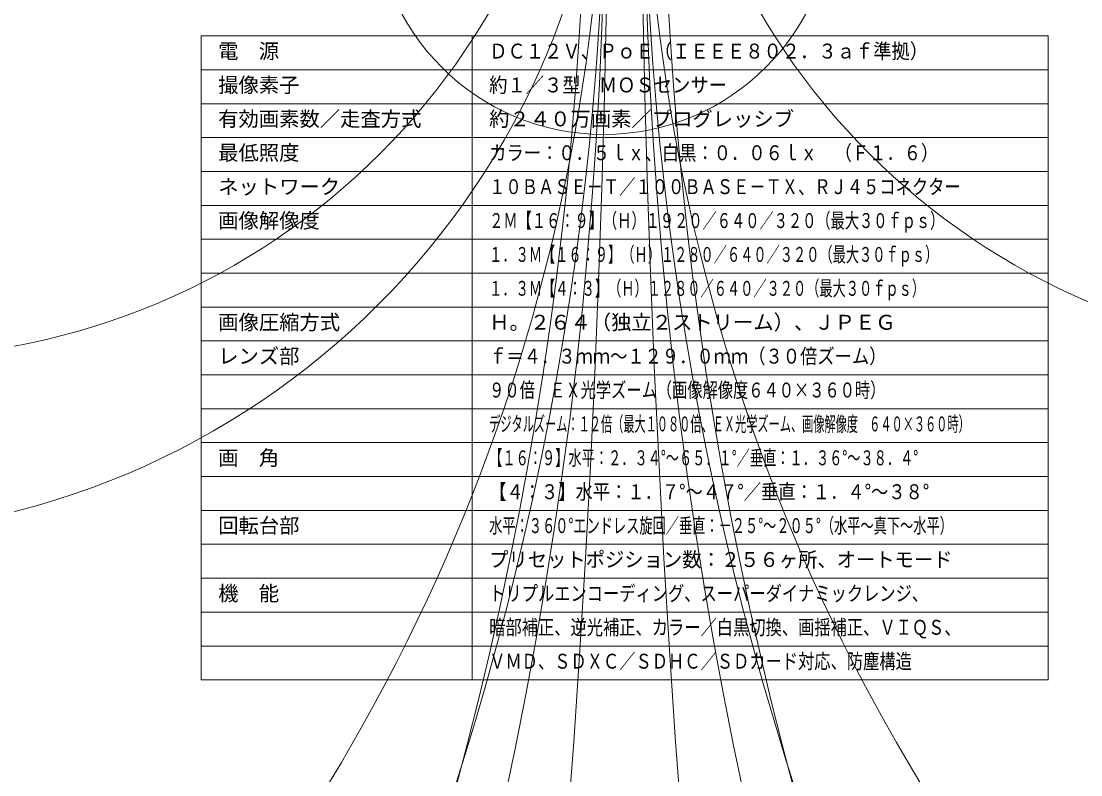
# Model space of a CAD drawing. Units: millimetres, scale not verified. Extents: x -4260 to 4260, y -2104 to 2153.
# Drawn here: x -89.2 to 67.2, y -130.5 to -19.3 of the extents above; entities that cross this region are included whole.
import ezdxf
from ezdxf.enums import TextEntityAlignment as Align

# ---------------------------------------------------------------- set-up
doc = ezdxf.new("R2010")
doc.units = ezdxf.units.MM
doc.header["$LTSCALE"] = 0.125
doc.layers.add('0-1_WAKU', color=1, linetype='Continuous', lineweight=18)
doc.layers.add('0-4_GAIKEI', color=1, linetype='Continuous', lineweight=18)
doc.layers.add('0-2_MOJI1', color=7, linetype='Continuous')
doc.styles.add('ＭＳ ゴシック', font='')
doc.styles.get('ＭＳ ゴシック').set_extended_font_data('MS Gothic')

msp = doc.modelspace()

# ---------------------------------------------------------------- linework, layer by layer
at = {"layer": '0-1_WAKU', "color": 4}
for p, q in [((-62.651, -116.5), (-62.651, -21.5)), ((62.349, -21.5), (-62.651, -21.5)), ((-22.651, -116.5), (-22.651, -21.5)), ((62.349, -116.5), (62.349, -21.5)), ((-62.651, -116.5), (62.349, -116.5))]:
    msp.add_line(p, q, dxfattribs=at)
at = {"layer": '0-1_WAKU'}
for p, q in [((-62.651, -26.5), (62.349, -26.5)), ((-62.651, -31.5), (62.349, -31.5)), ((-62.651, -36.5), (62.349, -36.5)), ((-62.651, -41.5), (62.349, -41.5)), ((-62.651, -46.5), (62.349, -46.5)), ((-62.651, -51.5), (62.349, -51.5)), ((-62.651, -56.5), (62.349, -56.5)), ((-62.651, -61.5), (62.349, -61.5)), ((62.349, -66.5), (-62.651, -66.5)), ((62.349, -71.5), (-62.651, -71.5)), ((62.349, -76.5), (-62.651, -76.5)), ((-62.651, -81.5), (62.349, -81.5)), ((-62.651, -86.5), (62.349, -86.5)), ((-62.651, -91.5), (62.349, -91.5)), ((-62.651, -96.5), (62.349, -96.5)), ((-62.651, -101.5), (62.349, -101.5)), ((-62.651, -106.5), (62.349, -106.5)), ((-62.651, -111.5), (62.349, -111.5))]:
    msp.add_line(p, q, dxfattribs=at)
at = {"layer": '0-4_GAIKEI'}
for centre, radius in [((-2131.1507, 24.6032), 2128.6996), ((2130.8379, 24.6032), 2128.6887), ((-654.6085, 4.9153), 651.5718), ((654.3065, 4.9153), 651.5718), ((-568.8191, 14.5131), 563.1132), ((568.517, 14.5131), 563.1132), ((-466.5077, 10.0398), 463.5429), ((466.2057, 10.0398), 463.5429), ((-283.3709, 13.74), 280.2294), ((283.0689, 13.74), 280.2294), ((-118.5905, 20.8546), 116.005), ((-108.9278, 33.8657), 102.815), ((108.6258, 33.8657), 102.815), ((-3.2344, -2.2015), 33.8421)]:
    msp.add_circle(centre, radius, dxfattribs=at)

# ---------------------------------------------------------------- texts
at = {"layer": '0-2_MOJI1', "style": 'ＭＳ ゴシック'}
for s, p in [('電\u3000源', (-60.151, -25.5)), ('撮像素子', (-60.151, -30.5)), ('有効画素数／走査方式', (-60.151, -35.5)), ('約２４０万画素／プログレッシブ', (-20.151, -35.5)), ('最低照度', (-60.151, -40.5)), ('ネットワーク', (-60.151, -45.5)), ('画像解像度', (-60.151, -50.5)), ('画像圧縮方式', (-60.151, -65.5)), ('Ｈ。２６４（独立２ストリーム）、ＪＰＥＧ', (-20.151, -65.5)), ('レンズ部', (-60.151, -70.5)), ('画\u3000角', (-60.151, -85.5)), ('回転台部', (-60.151, -95.5)), ('機\u3000能', (-60.151, -105.5))]:
    msp.add_text(s, height=2.199, dxfattribs=at).set_placement(p, align=Align.BOTTOM_LEFT)
for s, width, p in [('ＤＣ１２Ｖ、ＰｏＥ（ＩＥＥＥ８０２．３ａｆ準拠）', 0.9, (-20.151, -25.5)), ('約１／３型\u3000ＭＯＳセンサー', 0.9, (-20.151, -30.5)), ('カラー：０．５ｌｘ、白黒：０．０６ｌｘ\u3000（Ｆ１．６）', 0.85, (-20.151, -40.5)), ('１０ＢＡＳＥ－Ｔ／１００ＢＡＳＥ－ＴＸ、ＲＪ４５コネクター', 0.8, (-20.151, -45.5)), ('２Ｍ【１６：９】（Ｈ）１９２０／６４０／３２０（最大３０ｆｐｓ）', 0.7, (-20.151, -50.5)), ('１．３Ｍ【１６：９】（Ｈ）１２８０／６４０／３２０（最大３０ｆｐｓ）', 0.65, (-20.151, -55.5)), ('１．３Ｍ【４：３】（Ｈ）１２８０／６４０／３２０（最大３０ｆｐｓ）', 0.65, (-20.151, -60.5)), ('ｆ＝４．３ｍｍ～１２９．０ｍｍ（３０倍ズーム）', 0.85, (-20.151, -70.5)), ('９０倍\u3000ＥＸ光学ズーム（画像解像度６４０×３６０時）', 0.75, (-20.151, -75.5)), ('デジタルズーム：１２倍（最大１０８０倍、ＥＸ光学ズーム、画像解像度\u3000６４０×３６０時）', 0.55, (-20.151, -80.5)), ('【１６：９】水平：２．３４°～６５．１°／垂直：１．３６°～３８．４°', 0.65, (-20.151, -85.5)), ('【４：３】水平：１．７°～４７°／垂直：１．４°～３８°', 0.85, (-20.151, -90.5)), ('水平：３６０°エンドレス旋回／垂直：－２５°～２０５°（水平～真下～水平）', 0.65, (-20.151, -95.5)), ('プリセットポジション数：２５６ヶ所、オートモード', 0.95, (-20.151, -100.5)), ('トリプルエンコーディング、スーパーダイナミックレンジ、', 0.8, (-20.151, -105.5)), ('暗部補正、逆光補正、カラー／白黒切換、画揺補正、ＶＩＱＳ、', 0.8, (-20.151, -110.5)), ('ＶＭＤ、ＳＤＸＣ／ＳＤＨＣ／ＳＤカード対応、防塵構造', 0.8, (-20.151, -115.5))]:
    msp.add_text(s, height=2.199, dxfattribs=dict(at, width=width)).set_placement(p, align=Align.BOTTOM_LEFT)

doc.saveas('drawing.dxf')
